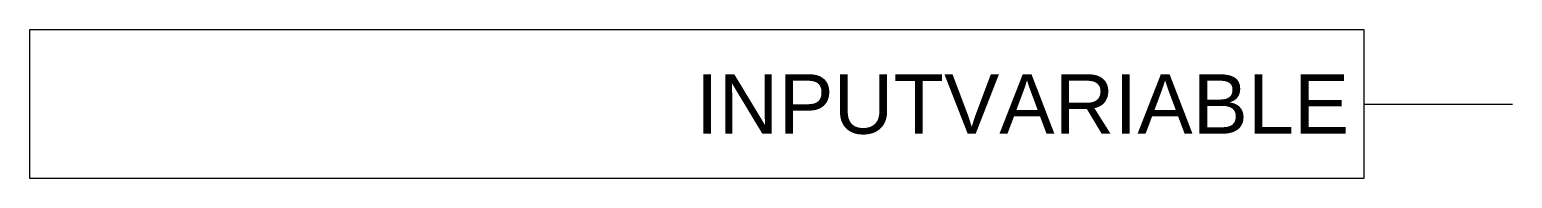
# Model space of a CAD drawing. Header units: inches. Extents: x -2 to 0, y -0.1 to 0.1.
import ezdxf
from ezdxf.enums import TextEntityAlignment as Align

# ---------------------------------------------------------------- set-up
doc = ezdxf.new("R2010")
doc.units = ezdxf.units.IN
doc.header["$MEASUREMENT"] = 0
doc.styles.get("Standard").update_dxf_attribs({"font": 'arial.ttf'})

msp = doc.modelspace()

# ---------------------------------------------------------------- linework, layer by layer
msp.add_line((-0.2, 0), (0, 0))
msp.add_lwpolyline([(-0.2, 0.1), (-2, 0.1), (-2, -0.1), (-0.2, -0.1)], close=True)

# ---------------------------------------------------------------- texts
msp.add_attdef('INPUTVARIABLE', text='', height=0.08).set_placement((-0.22, 0), align=Align.MIDDLE_RIGHT)

doc.saveas('drawing.dxf')
